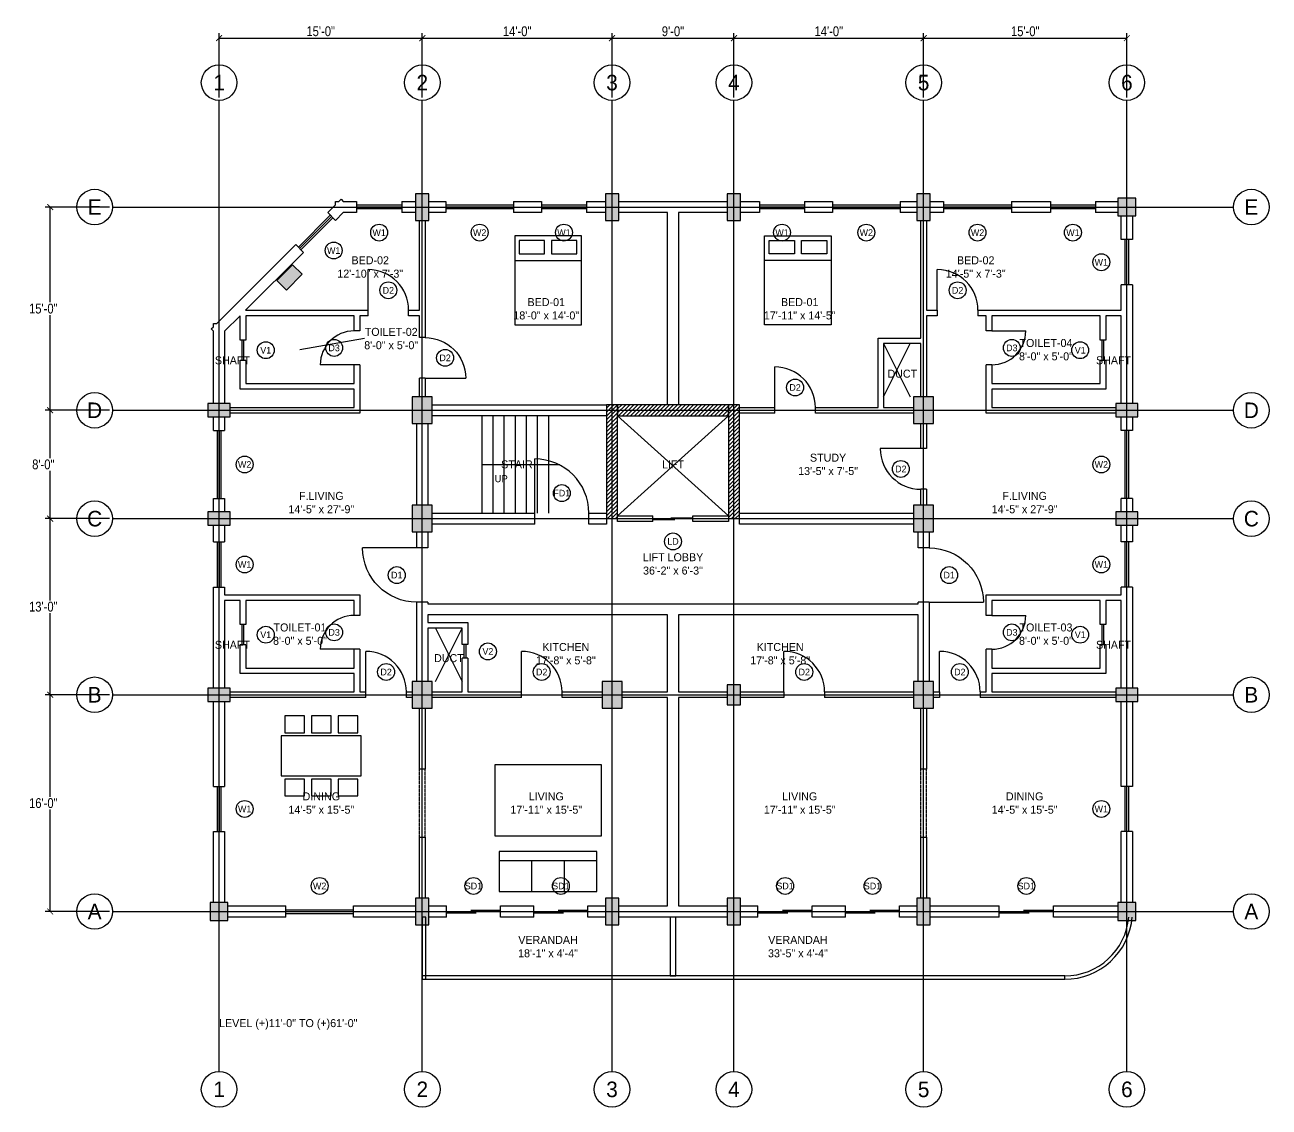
# Model space of a CAD drawing. Header units: millimetres. Extents: x -4369 to 320704, y -106852 to 19948.
# Drawn here: x 195631 to 223622, y -4400 to 19948 of the extents above; entities that cross this region are included whole.
import ezdxf
from ezdxf.enums import TextEntityAlignment as Align

# ---------------------------------------------------------------- set-up
doc = ezdxf.new("R2010")
doc.units = ezdxf.units.MM
doc.linetypes.add('CENTER', pattern=[5.08, 3.175, -0.635, 0.635, -0.635])
doc.linetypes.add('DASHED', pattern=[1.524, 1.27, -0.254])
for name, color, linetype in [('A-COLS', 1, 'Continuous'), ('A-COLS-HATCH', 1, 'Continuous'), ('A-DOOR', 3, 'Continuous'), ('A-FURN', 6, 'Continuous'), ('A-GLAZ', 4, 'Continuous'), ('A-GRID', 8, 'Continuous'), ('A-GRID-TEXT', 2, 'Continuous'), ('A-HIDDEN', 8, 'Continuous'), ('A-LEVEL', 2, 'Continuous'), ('A-LOW-WALL', 8, 'Continuous'), ('A-RCC', 9, 'Continuous'), ('A-RCC-HATCH', 9, 'Continuous'), ('A-ROOM-NAME', 2, 'Continuous'), ('A-STAIR', 5, 'Continuous'), ('A-TAG', 2, 'Continuous'), ('A-TEXT', 7, 'Continuous'), ('A-WALL', 7, 'Continuous'), ('DIMENSION', 3, 'Continuous'), ('DIMENTION', 3, 'Continuous'), ('WALL 10in', 7, 'Continuous'), ('wall-5', 7, 'Continuous')]:
    doc.layers.add(name, color=color, linetype=linetype)
doc.styles.add('OpenSansCondensed-Light', font='OpenSansCondensed-Light.ttf')
doc.dimstyles.new('EZDXF', dxfattribs={"dimtxt": 0.25, "dimasz": 0.175, "dimexe": 0.375, "dimexo": 0.125, "dimgap": 0.1, "dimtad": 1, "dimlfac": 100, "dimzin": 12, "dimdsep": 46, "dimtxsty": 'OpenSansCondensed-Light', "dimblk": 'ARCHTICK', "dimcen": 2.5, "dimazin": 3, "dimtfac": 0.5, "dimtmove": 2, "dimatfit": 3})

# ---------------------------------------------------------------- blocks, each defined once
blk = doc.blocks.new('_ARCHTICK')
at = {"color": 0, "linetype": 'BYBLOCK', "const_width": 0.15}
blk.add_lwpolyline([(-0.5, -0.5), (0.5, 0.5)], dxfattribs=at)
blk = doc.blocks.new('DR-400')
blk.add_line((0, 0), (0, 1219.2))
blk.add_arc((0, 0), 1219.2, 0, 90)
blk = doc.blocks.new('DR-300')
blk.add_line((0, 0), (0, 914.4))
blk.add_arc((0, 0), 914.4, 0, 90)
blk = doc.blocks.new('DR-206')
blk.add_line((0, 0), (0, 762))
blk.add_arc((0, 0), 762, 0, 90)
blk = doc.blocks.new('FURN-BED')
blk.add_line((-750, 450), (750, 450))
for points in [[(-750, -1000), (750, -1000), (750, 1000), (-750, 1000)], [(-650, 600), (-80, 600), (-80, 900), (-650, 900)], [(80, 600), (650, 600), (650, 900), (80, 900)]]:
    blk.add_lwpolyline(points, close=True)
blk = doc.blocks.new('FURN-SOFA')
for p, q in [((-367, -450), (-367, 250)), ((367, -450), (367, 250))]:
    blk.add_line(p, q)
for points in [[(-1100, -450), (1100, -450), (1100, 450), (-1100, 450)], [(-1100, 250), (1100, 250), (1100, 450), (-1100, 450)]]:
    blk.add_lwpolyline(points, close=True)
blk = doc.blocks.new('FURN-DINING')
for points in [[(-820, 520), (-380, 520), (-380, 900), (-820, 900)], [(-220, 520), (220, 520), (220, 900), (-220, 900)], [(380, 520), (820, 520), (820, 900), (380, 900)], [(-900, -450), (900, -450), (900, 450), (-900, 450)], [(-820, -900), (-380, -900), (-380, -520), (-820, -520)], [(-220, -900), (220, -900), (220, -520), (-220, -520)], [(380, -900), (820, -900), (820, -520), (380, -520)]]:
    blk.add_lwpolyline(points, close=True)

msp = doc.modelspace()

# ---------------------------------------------------------------- hatches: boundary and pattern name
at = {"layer": 'A-COLS-HATCH'}
h = msp.add_hatch(color=7, dxfattribs=at)
h.dxf.hatch_style = 1
h.paths.add_polyline_path([(204422, 15549.6), (204722, 15549.6), (204722, 16149.6), (204422, 16149.6)])
h = msp.add_hatch(color=7, dxfattribs=at)
h.dxf.hatch_style = 1
h.paths.add_polyline_path([(208689.2, 15549.6), (208989.2, 15549.6), (208989.2, 16149.6), (208689.2, 16149.6)])
h = msp.add_hatch(color=7, dxfattribs=at)
h.dxf.hatch_style = 1
h.paths.add_polyline_path([(211432.4, 15549.6), (211732.4, 15549.6), (211732.4, 16149.6), (211432.4, 16149.6)])
h = msp.add_hatch(color=7, dxfattribs=at)
h.dxf.hatch_style = 1
h.paths.add_polyline_path([(215699.6, 15549.6), (215999.6, 15549.6), (215999.6, 16149.6), (215699.6, 16149.6)])
h = msp.add_hatch(color=7, dxfattribs=at)
h.dxf.hatch_style = 1
h.paths.add_polyline_path([(220221.6, 15649.6), (220621.6, 15649.6), (220621.6, 16049.6), (220221.6, 16049.6)])
h = msp.add_hatch(color=7, dxfattribs=at)
h.dxf.hatch_style = 1
h.paths.add_polyline_path([(201513.021, 13983.025), (201866.575, 14336.579), (201654.443, 14548.711), (201300.889, 14195.157)])
h = msp.add_hatch(color=7, dxfattribs=at)
h.dxf.hatch_style = 1
h.paths.add_polyline_path([(204347, 10977.6), (204797, 10977.6), (204797, 11577.6), (204347, 11577.6)])
h = msp.add_hatch(color=7, dxfattribs=at)
h.dxf.hatch_style = 1
h.paths.add_polyline_path([(215624.6, 10977.6), (216074.6, 10977.6), (216074.6, 11577.6), (215624.6, 11577.6)])
h = msp.add_hatch(color=7, dxfattribs=at)
h.dxf.hatch_style = 1
h.paths.add_polyline_path([(199750, 11127.6), (200250, 11127.6), (200250, 11427.6), (199750, 11427.6)])
h = msp.add_hatch(color=7, dxfattribs=at)
h.dxf.hatch_style = 1
h.paths.add_polyline_path([(220171.6, 11127.6), (220671.6, 11127.6), (220671.6, 11427.6), (220171.6, 11427.6)])
h = msp.add_hatch(color=7, dxfattribs=at)
h.dxf.hatch_style = 1
h.paths.add_polyline_path([(199750, 8689.2), (200250, 8689.2), (200250, 8989.2), (199750, 8989.2)])
h = msp.add_hatch(color=7, dxfattribs=at)
h.dxf.hatch_style = 1
h.paths.add_polyline_path([(204347, 8539.2), (204797, 8539.2), (204797, 9139.2), (204347, 9139.2)])
h = msp.add_hatch(color=7, dxfattribs=at)
h.dxf.hatch_style = 1
h.paths.add_polyline_path([(215624.6, 8539.2), (216074.6, 8539.2), (216074.6, 9139.2), (215624.6, 9139.2)])
h = msp.add_hatch(color=7, dxfattribs=at)
h.dxf.hatch_style = 1
h.paths.add_polyline_path([(220171.6, 8689.2), (220671.6, 8689.2), (220671.6, 8989.2), (220171.6, 8989.2)])
h = msp.add_hatch(color=7, dxfattribs=at)
h.dxf.hatch_style = 1
h.paths.add_polyline_path([(204347, 4576.8), (204797, 4576.8), (204797, 5176.8), (204347, 5176.8)])
h = msp.add_hatch(color=7, dxfattribs=at)
h.dxf.hatch_style = 1
h.paths.add_polyline_path([(208614.2, 4576.8), (209064.2, 4576.8), (209064.2, 5176.8), (208614.2, 5176.8)])
h = msp.add_hatch(color=7, dxfattribs=at)
h.dxf.hatch_style = 1
h.paths.add_polyline_path([(211432.4, 4651.8), (211732.4, 4651.8), (211732.4, 5101.8), (211432.4, 5101.8)])
h = msp.add_hatch(color=7, dxfattribs=at)
h.dxf.hatch_style = 1
h.paths.add_polyline_path([(215624.6, 4576.8), (216074.6, 4576.8), (216074.6, 5176.8), (215624.6, 5176.8)])
h = msp.add_hatch(color=7, dxfattribs=at)
h.dxf.hatch_style = 1
h.paths.add_polyline_path([(199750, 4726.8), (200250, 4726.8), (200250, 5026.8), (199750, 5026.8)])
h = msp.add_hatch(color=7, dxfattribs=at)
h.dxf.hatch_style = 1
h.paths.add_polyline_path([(220171.6, 4726.8), (220671.6, 4726.8), (220671.6, 5026.8), (220171.6, 5026.8)])
h = msp.add_hatch(color=7, dxfattribs=at)
h.dxf.hatch_style = 1
h.paths.add_polyline_path([(204422, -300), (204722, -300), (204722, 300), (204422, 300)])
h = msp.add_hatch(color=7, dxfattribs=at)
h.dxf.hatch_style = 1
h.paths.add_polyline_path([(208689.2, -300), (208989.2, -300), (208989.2, 300), (208689.2, 300)])
h = msp.add_hatch(color=7, dxfattribs=at)
h.dxf.hatch_style = 1
h.paths.add_polyline_path([(211432.4, -300), (211732.4, -300), (211732.4, 300), (211432.4, 300)])
h = msp.add_hatch(color=7, dxfattribs=at)
h.dxf.hatch_style = 1
h.paths.add_polyline_path([(215699.6, -300), (215999.6, -300), (215999.6, 300), (215699.6, 300)])
h = msp.add_hatch(color=7, dxfattribs=at)
h.dxf.hatch_style = 1
h.paths.add_polyline_path([(199800, -200), (200200, -200), (200200, 200), (199800, 200)])
h = msp.add_hatch(color=7, dxfattribs=at)
h.dxf.hatch_style = 1
h.paths.add_polyline_path([(220221.6, -200), (220621.6, -200), (220621.6, 200), (220221.6, 200)])
at = {"layer": 'A-RCC-HATCH'}
h = msp.add_hatch(dxfattribs=at)
h.set_pattern_fill('ANSI31', scale=20)
h.paths.add_polyline_path([(208714.2, 8839.2), (208964.2, 8839.2), (208964.2, 11402.6), (208714.2, 11402.6)])
h = msp.add_hatch(dxfattribs=at)
h.set_pattern_fill('ANSI31', scale=20)
h.paths.add_polyline_path([(208964.2, 11152.6), (211457.4, 11152.6), (211457.4, 11402.6), (208964.2, 11402.6)])
h = msp.add_hatch(dxfattribs=at)
h.set_pattern_fill('ANSI31', scale=20)
h.paths.add_polyline_path([(211457.4, 8839.2), (211707.4, 8839.2), (211707.4, 11402.6), (211457.4, 11402.6)])

# ---------------------------------------------------------------- linework, layer by layer
at = {"layer": 'A-COLS'}
for points in [[(204422, 15549.6), (204722, 15549.6), (204722, 16149.6), (204422, 16149.6)], [(208689.2, 15549.6), (208989.2, 15549.6), (208989.2, 16149.6), (208689.2, 16149.6)], [(211432.4, 15549.6), (211732.4, 15549.6), (211732.4, 16149.6), (211432.4, 16149.6)], [(215699.6, 15549.6), (215999.6, 15549.6), (215999.6, 16149.6), (215699.6, 16149.6)], [(220221.6, 15649.6), (220621.6, 15649.6), (220621.6, 16049.6), (220221.6, 16049.6)], [(201513.021, 13983.025), (201866.575, 14336.579), (201654.443, 14548.711), (201300.889, 14195.157)], [(204347, 10977.6), (204797, 10977.6), (204797, 11577.6), (204347, 11577.6)], [(215624.6, 10977.6), (216074.6, 10977.6), (216074.6, 11577.6), (215624.6, 11577.6)], [(199750, 11127.6), (200250, 11127.6), (200250, 11427.6), (199750, 11427.6)], [(220171.6, 11127.6), (220671.6, 11127.6), (220671.6, 11427.6), (220171.6, 11427.6)], [(199750, 8689.2), (200250, 8689.2), (200250, 8989.2), (199750, 8989.2)], [(204347, 8539.2), (204797, 8539.2), (204797, 9139.2), (204347, 9139.2)], [(215624.6, 8539.2), (216074.6, 8539.2), (216074.6, 9139.2), (215624.6, 9139.2)], [(220171.6, 8689.2), (220671.6, 8689.2), (220671.6, 8989.2), (220171.6, 8989.2)], [(204347, 4576.8), (204797, 4576.8), (204797, 5176.8), (204347, 5176.8)], [(208614.2, 4576.8), (209064.2, 4576.8), (209064.2, 5176.8), (208614.2, 5176.8)], [(211432.4, 4651.8), (211732.4, 4651.8), (211732.4, 5101.8), (211432.4, 5101.8)], [(215624.6, 4576.8), (216074.6, 4576.8), (216074.6, 5176.8), (215624.6, 5176.8)], [(199750, 4726.8), (200250, 4726.8), (200250, 5026.8), (199750, 5026.8)], [(220171.6, 4726.8), (220671.6, 4726.8), (220671.6, 5026.8), (220171.6, 5026.8)], [(204422, -300), (204722, -300), (204722, 300), (204422, 300)], [(208689.2, -300), (208989.2, -300), (208989.2, 300), (208689.2, 300)], [(211432.4, -300), (211732.4, -300), (211732.4, 300), (211432.4, 300)], [(215699.6, -300), (215999.6, -300), (215999.6, 300), (215699.6, 300)], [(199800, -200), (200200, -200), (200200, 200), (199800, 200)], [(220221.6, -200), (220621.6, -200), (220621.6, 200), (220221.6, 200)]]:
    msp.add_lwpolyline(points, close=True, dxfattribs=at)
at = {"layer": 'A-DOOR'}
for p, q in [((203350, 13401.6), (203350, 13526.6)), ((204264.4, 13401.6), (204264.4, 13526.6)), ((216157.2, 13526.6), (216157.2, 13401.6)), ((217071.6, 13526.6), (217071.6, 13401.6)), ((203163, 13062), (203038, 13062)), ((204634.5, 12914.4), (204509.5, 12914.4)), ((217383.6, 13062), (217258.6, 13062)), ((203163, 12300), (203038, 12300)), ((217383.6, 12300), (217258.6, 12300)), ((204634.5, 12000), (204509.5, 12000)), ((212500, 11215.1), (212500, 11340.1)), ((213414.4, 11215.1), (213414.4, 11340.1)), ((215787.1, 10414.4), (214872.7, 10414.4)), ((215912.1, 10414.4), (215787.1, 10414.4)), ((215912.1, 9500), (215787.1, 9500)), ((207100, 8714.2), (207100, 8964.2)), ((208319.2, 8714.2), (208319.2, 8964.2)), ((209760.8, 8776.7), (209760.8, 8901.7)), ((209760.8, 8823.575), (210255.8, 8823.575)), ((210165.8, 8854.825), (210660.8, 8854.825)), ((210660.8, 8776.7), (210660.8, 8901.7)), ((204697, 8179.2), (204447, 8179.2)), ((215974.6, 8179.2), (215724.6, 8179.2)), ((204697, 6960), (204447, 6960)), ((215974.6, 6960), (215724.6, 6960)), ((203163, 6662), (203038, 6662)), ((217383.6, 6662), (217258.6, 6662)), ((203163, 5900), (203038, 5900)), ((217383.6, 5900), (217258.6, 5900)), ((203300, 4814.3), (203300, 4939.3)), ((204214.4, 4814.3), (204214.4, 4939.3)), ((206800, 4814.3), (206800, 4939.3)), ((207714.4, 4814.3), (207714.4, 4939.3)), ((212707.2, 4939.3), (212707.2, 4814.3)), ((213621.6, 4939.3), (213621.6, 4814.3)), ((216207.2, 4939.3), (216207.2, 4814.3)), ((217121.6, 4939.3), (217121.6, 4814.3)), ((205112.4, -125), (205112.4, 125)), ((205661.04, 31.25), (206331.6, 31.25)), ((206331.6, -125), (206331.6, 125)), ((207079.6, -125), (207079.6, 125)), ((207628.24, 31.25), (208298.8, 31.25)), ((208298.8, -125), (208298.8, 125)), ((212122.8, -125), (212122.8, 125)), ((212671.44, 31.25), (213342, 31.25)), ((213342, -125), (213342, 125)), ((214090, -125), (214090, 125)), ((214638.64, 31.25), (215309.2, 31.25)), ((215309.2, -125), (215309.2, 125)), ((217550, -125), (217550, 125)), ((218098.64, 31.25), (218769.2, 31.25)), ((218769.2, -125), (218769.2, 125)), ((205112.4, -31.25), (205782.96, -31.25)), ((207079.6, -31.25), (207750.16, -31.25)), ((212122.8, -31.25), (212793.36, -31.25)), ((214090, -31.25), (214760.56, -31.25)), ((217550, -31.25), (218220.56, -31.25))]:
    msp.add_line(p, q, dxfattribs=at)
msp.add_arc((215787.1, 10414.4), 914.4, 180, 270, dxfattribs=at)
at = {"layer": 'A-FURN'}
msp.add_lwpolyline([(206200, 1700), (208600, 1700), (208600, 3300), (206200, 3300)], close=True, dxfattribs=at)
at = {"layer": 'A-GLAZ'}
for p, q in [((203092, 15974.6), (203092, 15724.6)), ((204108, 15974.6), (204108, 15724.6)), ((205100, 15974.6), (205100, 15724.6)), ((206624, 15974.6), (206624, 15724.6)), ((207250, 15974.6), (207250, 15724.6)), ((208266, 15974.6), (208266, 15724.6)), ((212155.6, 15974.6), (212155.6, 15724.6)), ((213171.6, 15974.6), (213171.6, 15724.6)), ((213797.6, 15974.6), (213797.6, 15724.6)), ((215321.6, 15974.6), (215321.6, 15724.6)), ((216300, 15974.6), (216300, 15724.6)), ((217824, 15974.6), (217824, 15724.6)), ((218700, 15974.6), (218700, 15724.6)), ((219716, 15974.6), (219716, 15724.6)), ((202442.68, 15725.856), (202619.456, 15549.08)), ((204108, 15891.267), (203092, 15891.267)), ((204108, 15849.6), (203092, 15849.6)), ((204108, 15807.933), (203092, 15807.933)), ((206624, 15891.267), (205100, 15891.267)), ((206624, 15849.6), (205100, 15849.6)), ((206624, 15807.933), (205100, 15807.933)), ((208266, 15891.267), (207250, 15891.267)), ((208266, 15849.6), (207250, 15849.6)), ((208266, 15807.933), (207250, 15807.933)), ((213171.6, 15891.267), (212155.6, 15891.267)), ((213171.6, 15849.6), (212155.6, 15849.6)), ((213171.6, 15807.933), (212155.6, 15807.933)), ((215321.6, 15891.267), (213797.6, 15891.267)), ((215321.6, 15849.6), (213797.6, 15849.6)), ((215321.6, 15807.933), (213797.6, 15807.933)), ((217824, 15891.267), (216300, 15891.267)), ((217824, 15849.6), (216300, 15849.6)), ((217824, 15807.933), (216300, 15807.933)), ((219716, 15891.267), (218700, 15891.267)), ((219716, 15849.6), (218700, 15849.6)), ((219716, 15807.933), (218700, 15807.933)), ((202501.605, 15666.931), (201783.185, 14948.51)), ((202531.068, 15637.468), (201812.647, 14919.047)), ((202560.531, 15608.005), (201842.11, 14889.585)), ((220546.6, 15116), (220296.6, 15116)), ((220379.933, 14100), (220379.933, 15116)), ((220421.6, 14100), (220421.6, 15116)), ((220463.267, 14100), (220463.267, 15116)), ((201724.259, 15007.436), (201901.036, 14830.659)), ((220546.6, 14100), (220296.6, 14100)), ((200600, 12857.2), (200475, 12857.2)), ((200516.667, 12400), (200516.667, 12857.2)), ((200558.333, 12400), (200558.333, 12857.2)), ((219946.6, 12857.2), (219821.6, 12857.2)), ((219863.267, 12400), (219863.267, 12857.2)), ((219904.933, 12400), (219904.933, 12857.2)), ((200600, 12400), (200475, 12400)), ((219946.6, 12400), (219821.6, 12400)), ((199875, 10820), (200125, 10820)), ((199958.333, 10820), (199958.333, 9296)), ((200000, 10820), (200000, 9296)), ((200041.667, 10820), (200041.667, 9296)), ((220546.6, 10820), (220296.6, 10820)), ((220379.933, 9296), (220379.933, 10820)), ((220421.6, 9296), (220421.6, 10820)), ((220463.267, 9296), (220463.267, 10820)), ((199875, 9296), (200125, 9296)), ((220546.6, 9296), (220296.6, 9296)), ((199875, 8316), (200125, 8316)), ((199958.333, 8316), (199958.333, 7300)), ((200000, 8316), (200000, 7300)), ((200041.667, 8316), (200041.667, 7300)), ((220546.6, 8316), (220296.6, 8316)), ((220379.933, 7300), (220379.933, 8316)), ((220421.6, 7300), (220421.6, 8316)), ((220463.267, 7300), (220463.267, 8316)), ((199875, 7300), (200125, 7300)), ((220546.6, 7300), (220296.6, 7300)), ((200600, 6457.2), (200475, 6457.2)), ((200516.667, 6000), (200516.667, 6457.2)), ((200558.333, 6000), (200558.333, 6457.2)), ((219946.6, 6457.2), (219821.6, 6457.2)), ((219863.267, 6000), (219863.267, 6457.2)), ((219904.933, 6000), (219904.933, 6457.2)), ((200600, 6000), (200475, 6000)), ((205597, 6004.8), (205472, 6004.8)), ((205513.667, 5700), (205513.667, 6004.8)), ((205555.333, 5700), (205555.333, 6004.8)), ((219946.6, 6000), (219821.6, 6000)), ((205597, 5700), (205472, 5700)), ((199875, 2816), (200125, 2816)), ((199958.333, 2816), (199958.333, 1800)), ((200000, 2816), (200000, 1800)), ((200041.667, 2816), (200041.667, 1800)), ((220546.6, 2816), (220296.6, 2816)), ((220379.933, 1800), (220379.933, 2816)), ((220421.6, 1800), (220421.6, 2816)), ((220463.267, 1800), (220463.267, 2816)), ((199875, 1800), (200125, 1800)), ((220546.6, 1800), (220296.6, 1800)), ((201500, -125), (201500, 125)), ((201500, 41.667), (203024, 41.667)), ((201500, 0), (203024, 0)), ((203024, -125), (203024, 125)), ((201500, -41.667), (203024, -41.667))]:
    msp.add_line(p, q, dxfattribs=at)
at = {"layer": 'A-GRID', "linetype": 'CENTER'}
for p, q in [((200000, -3600), (200000, 18249.6)), ((204572, -3600), (204572, 18249.6)), ((208839.2, -3600), (208839.2, 18249.6)), ((211582.4, -3600), (211582.4, 18249.6)), ((215849.6, -3600), (215849.6, 18249.6)), ((220421.6, -3600), (220421.6, 18249.6)), ((197600, 15849.6), (222821.6, 15849.6)), ((197600, 11277.6), (222821.6, 11277.6)), ((197600, 8839.2), (222821.6, 8839.2)), ((197600, 4876.8), (222821.6, 4876.8)), ((197600, 0), (222821.6, 0))]:
    msp.add_line(p, q, dxfattribs=at)
at = {"layer": 'A-GRID'}
for centre in [(200000, 18649.6), (204572, 18649.6), (208839.2, 18649.6), (211582.4, 18649.6), (215849.6, 18649.6), (220421.6, 18649.6), (197200, 15849.6), (223221.6, 15849.6), (197200, 11277.6), (223221.6, 11277.6), (197200, 8839.2), (223221.6, 8839.2), (197200, 4876.8), (223221.6, 4876.8), (197200, 0), (223221.6, 0), (200000, -4000), (204572, -4000), (208839.2, -4000), (211582.4, -4000), (215849.6, -4000), (220421.6, -4000)]:
    msp.add_circle(centre, 400, dxfattribs=at)
at = {"layer": 'A-HIDDEN', "linetype": 'DASHED'}
for p, q in [((204509.5, 1676.4), (204509.5, 3200.4)), ((204634.5, 1676.4), (204634.5, 3200.4)), ((215787.1, 1676.4), (215787.1, 3200.4)), ((215912.1, 1676.4), (215912.1, 3200.4))]:
    msp.add_line(p, q, dxfattribs=at)
at = {"layer": 'A-LOW-WALL'}
for points in [[(204572, -1524), (204648.2, -1524), (204648.2, -125), (204572, -125)], [(210148.3, -1447.8), (210273.3, -1447.8), (210273.3, -125), (210148.3, -125)], [(204572, -1524), (219022.6, -1524), (219022.6, -1447.8), (204572, -1447.8)]]:
    msp.add_lwpolyline(points, close=True, dxfattribs=at)
for radius, end in [(1447.8, 355.0470367), (1524, 355.2952578)]:
    msp.add_arc((219022.6, 0), radius, 270, end, dxfattribs=at)
at = {"layer": 'A-RCC'}
for points in [[(208714.2, 8839.2), (208964.2, 8839.2), (208964.2, 11402.6), (208714.2, 11402.6)], [(208964.2, 11152.6), (211457.4, 11152.6), (211457.4, 11402.6), (208964.2, 11402.6)], [(211457.4, 8839.2), (211707.4, 8839.2), (211707.4, 11402.6), (211457.4, 11402.6)]]:
    msp.add_lwpolyline(points, close=True, dxfattribs=at)
at = {"layer": 'A-STAIR'}
for p, q in [((205916.2, 8964.2), (205916.2, 11152.6)), ((206166.2, 8964.2), (206166.2, 11152.6)), ((206416.2, 8964.2), (206416.2, 11152.6)), ((206666.2, 8964.2), (206666.2, 11152.6)), ((206916.2, 8964.2), (206916.2, 11152.6)), ((207166.2, 8964.2), (207166.2, 11152.6)), ((207416.2, 8964.2), (207416.2, 11152.6)), ((205916.2, 10058.4), (207666.2, 10058.4))]:
    msp.add_line(p, q, dxfattribs=at)
at = {"layer": 'A-TAG'}
for centre in [(203600, 15274.6), (205862, 15274.6), (207758, 15274.6), (212663.6, 15274.6), (214559.6, 15274.6), (217062, 15274.6), (219208, 15274.6), (202578.444, 14871.671), (219846.6, 14608), (203807.2, 13976.6), (216614.4, 13976.6), (201050, 12628.6), (202588, 12681), (205084.5, 12457.2), (217833.6, 12681), (219371.6, 12628.6), (212957.2, 11790.1), (200575, 10058), (215337.1, 9957.2), (219846.6, 10058), (207709.6, 9414.2), (210210.8, 8326.7), (200575, 7808), (219846.6, 7808), (203997, 7569.6), (216424.6, 7569.6), (202588, 6281), (217833.6, 6281), (201050, 6228.6), (219371.6, 6228.6), (206047, 5852.4), (203757.2, 5389.3), (207257.2, 5389.3), (213164.4, 5389.3), (216664.4, 5389.3), (200575, 2308), (219846.6, 2308), (202262, 575), (205722, 575), (207689.2, 575), (212732.4, 575), (214699.6, 575), (218159.6, 575)]:
    msp.add_circle(centre, 190, dxfattribs=at)
at = {"layer": 'A-TEXT'}
for p, q in [((214949.6, 11577.6), (215549.6, 12777.6)), ((214949.6, 12777.6), (215549.6, 11577.6)), ((208964.2, 8901.7), (211457.4, 11152.6)), ((208964.2, 11152.6), (211457.4, 8901.7)), ((204872, 5176.8), (205472, 6376.8)), ((204872, 6376.8), (205472, 5176.8))]:
    msp.add_line(p, q, dxfattribs=at)
at = {"layer": 'A-WALL'}
for p, q in [((202618.2, 15901.377), (202618.2, 15974.6)), ((202618.2, 15974.6), (202691.423, 15974.6)), ((202691.423, 15974.6), (202743.2, 16026.377)), ((202743.2, 16026.377), (202794.977, 15974.6)), ((202794.977, 15974.6), (203092, 15974.6)), ((204108, 15974.6), (204422, 15974.6)), ((204722, 15974.6), (205100, 15974.6)), ((206624, 15974.6), (207250, 15974.6)), ((208266, 15974.6), (208689.2, 15974.6)), ((208989.2, 15974.6), (210085.8, 15974.6)), ((210335.8, 15974.6), (211432.4, 15974.6)), ((211732.4, 15974.6), (212155.6, 15974.6)), ((213171.6, 15974.6), (213797.6, 15974.6)), ((215321.6, 15974.6), (215699.6, 15974.6)), ((215999.6, 15974.6), (216300, 15974.6)), ((217824, 15974.6), (218700, 15974.6)), ((219716, 15974.6), (220221.6, 15974.6)), ((202442.68, 15725.856), (202618.2, 15901.377)), ((202794.977, 15724.6), (202619.456, 15549.08)), ((203092, 15724.6), (202794.977, 15724.6)), ((204422, 15724.6), (204108, 15724.6)), ((205100, 15724.6), (204722, 15724.6)), ((207250, 15724.6), (206624, 15724.6)), ((208689.2, 15724.6), (208266, 15724.6)), ((210085.8, 15724.6), (208989.2, 15724.6)), ((211432.4, 15724.6), (210335.8, 15724.6)), ((212155.6, 15724.6), (211732.4, 15724.6)), ((213797.6, 15724.6), (213171.6, 15724.6)), ((215699.6, 15724.6), (215321.6, 15724.6)), ((216300, 15724.6), (215999.6, 15724.6)), ((218700, 15724.6), (217824, 15724.6)), ((220221.6, 15724.6), (219716, 15724.6)), ((220296.6, 15116), (220296.6, 15649.6)), ((220546.6, 15649.6), (220546.6, 15116)), ((199948.223, 13231.4), (201724.259, 15007.436)), ((201901.036, 14830.659), (200596.977, 13526.6)), ((220296.6, 13526.6), (220296.6, 14100)), ((220546.6, 14100), (220546.6, 13526.6)), ((220546.6, 13526.6), (220546.6, 13401.6)), ((199823.223, 13106.4), (199875, 13158.177)), ((199875, 13158.177), (199875, 13231.4)), ((199875, 13231.4), (199948.223, 13231.4)), ((200475, 13404.623), (200125, 13054.623)), ((220296.6, 11427.6), (220296.6, 13401.6)), ((220546.6, 13401.6), (220546.6, 11427.6)), ((199875, 13054.623), (199823.223, 13106.4)), ((199875, 11427.6), (199875, 13054.623)), ((200125, 13054.623), (200125, 11427.6)), ((199875, 10820), (199875, 11127.6)), ((200125, 11127.6), (200125, 10820)), ((220296.6, 10820), (220296.6, 11127.6)), ((220546.6, 11127.6), (220546.6, 10820)), ((199875, 8989.2), (199875, 9296)), ((200125, 9296), (200125, 8989.2)), ((220296.6, 8989.2), (220296.6, 9296)), ((220546.6, 9296), (220546.6, 8989.2)), ((199875, 8316), (199875, 8689.2)), ((200125, 8689.2), (200125, 8316)), ((220296.6, 8316), (220296.6, 8689.2)), ((220546.6, 8689.2), (220546.6, 8316)), ((199875, 7125.8), (199875, 7300)), ((200125, 7300), (200125, 7125.8)), ((220296.6, 7125.8), (220296.6, 7300)), ((220546.6, 7300), (220546.6, 7125.8)), ((199875, 7000.8), (199875, 7125.8)), ((199875, 5026.8), (199875, 7000.8)), ((200125, 7000.8), (200125, 5026.8)), ((220296.6, 5026.8), (220296.6, 7000.8)), ((220546.6, 7125.8), (220546.6, 7000.8)), ((220546.6, 7000.8), (220546.6, 5026.8)), ((199875, 2816), (199875, 4726.8)), ((200125, 4726.8), (200125, 2816)), ((200125, 4726.8), (200125, 2816)), ((220296.6, 2816), (220296.6, 4726.8)), ((220546.6, 4726.8), (220546.6, 2816)), ((199875, 200), (199875, 1800)), ((200125, 1800), (200125, 200)), ((220296.6, 200), (220296.6, 1800)), ((220546.6, 1800), (220546.6, 200)), ((200200, 125), (201500, 125)), ((203024, 125), (204422, 125)), ((204722, 125), (205112.4, 125)), ((206331.6, 125), (207079.6, 125)), ((208298.8, 125), (208689.2, 125)), ((208989.2, 125), (210085.8, 125)), ((210335.8, 125), (211432.4, 125)), ((211732.4, 125), (212122.8, 125)), ((213342, 125), (214090, 125)), ((215309.2, 125), (215699.6, 125)), ((215999.6, 125), (217550, 125)), ((218769.2, 125), (220221.6, 125)), ((201500, -125), (200200, -125)), ((204422, -125), (203024, -125)), ((205112.4, -125), (204722, -125)), ((207079.6, -125), (206331.6, -125)), ((208689.2, -125), (208298.8, -125)), ((210085.8, -125), (208989.2, -125)), ((210148.3, -125), (210085.8, -125)), ((210335.8, -125), (210273.3, -125)), ((211432.4, -125), (210335.8, -125)), ((212122.8, -125), (211732.4, -125)), ((214090, -125), (213342, -125)), ((215699.6, -125), (215309.2, -125)), ((217550, -125), (215999.6, -125)), ((220221.6, -125), (218769.2, -125))]:
    msp.add_line(p, q, dxfattribs=at)
at = {"layer": 'WALL 10in'}
for p, q in [((210085.8, 15974.6), (210335.8, 15974.6)), ((210085.8, 11402.6), (210085.8, 15724.6)), ((210335.8, 15724.6), (210335.8, 11402.6)), ((204797, 11402.6), (208714.2, 11402.6)), ((204447, 9139.2), (204447, 10977.6)), ((204697, 10977.6), (204697, 9139.2)), ((208714.2, 11152.6), (204797, 11152.6)), ((204797, 8964.2), (207100, 8964.2)), ((208319.2, 8964.2), (208714.2, 8964.2)), ((211707.4, 8964.2), (215624.6, 8964.2)), ((207100, 8714.2), (204797, 8714.2)), ((208714.2, 8714.2), (208319.2, 8714.2)), ((208714.2, 8839.2), (208714.2, 8714.2)), ((211707.4, 8714.2), (211707.4, 8839.2)), ((215624.6, 8714.2), (211707.4, 8714.2)), ((204447, 8179.2), (204447, 8539.2)), ((204697, 8539.2), (204697, 8179.2)), ((215724.6, 8179.2), (215724.6, 8539.2)), ((215974.6, 8539.2), (215974.6, 8179.2)), ((204447, 6925), (204447, 6960)), ((204447, 6675), (204447, 6925)), ((204697, 6960), (204697, 6925)), ((204697, 6925), (210085.8, 6925)), ((210085.8, 6925), (210335.8, 6925)), ((210335.8, 6925), (215724.6, 6925)), ((215724.6, 6925), (215724.6, 6960)), ((215974.6, 6960), (215974.6, 6925)), ((215974.6, 6925), (215974.6, 6675)), ((204447, 6501.8), (204447, 6675)), ((204697, 6675), (204697, 6501.8)), ((210085.8, 6675), (204697, 6675)), ((210085.8, 5001.8), (210085.8, 6675)), ((215724.6, 6675), (210335.8, 6675)), ((210335.8, 6675), (210335.8, 5001.8)), ((215724.6, 5176.8), (215724.6, 6675)), ((215974.6, 6675), (215974.6, 5176.8)), ((204447, 5176.8), (204447, 6376.8)), ((204697, 6376.8), (204697, 5176.8)), ((210085.8, 4939.3), (210085.8, 5001.8)), ((210085.8, 4751.8), (210085.8, 4814.3)), ((210335.8, 5001.8), (210335.8, 4939.3)), ((210335.8, 4814.3), (210335.8, 4751.8)), ((210085.8, 125), (210085.8, 4751.8)), ((210335.8, 4751.8), (210335.8, 125))]:
    msp.add_line(p, q, dxfattribs=at)
at = {"layer": 'wall-5'}
for p, q in [((204509.5, 13526.6), (204509.5, 15549.6)), ((204634.5, 15549.6), (204634.5, 13526.6)), ((215787.1, 13526.6), (215787.1, 15549.6)), ((215912.1, 15549.6), (215912.1, 13526.6)), ((200596.977, 13526.6), (200600, 13526.6)), ((200600, 13526.6), (203038, 13526.6)), ((203038, 13526.6), (203163, 13526.6)), ((203163, 13526.6), (203350, 13526.6)), ((204264.4, 13526.6), (204509.5, 13526.6)), ((204634.5, 13526.6), (204634.5, 13401.6)), ((215787.1, 13401.6), (215787.1, 13526.6)), ((215912.1, 13526.6), (216157.2, 13526.6)), ((217071.6, 13526.6), (217258.6, 13526.6)), ((217258.6, 13526.6), (217383.6, 13526.6)), ((217383.6, 13526.6), (219821.6, 13526.6)), ((219821.6, 13526.6), (219946.6, 13526.6)), ((219946.6, 13526.6), (220296.6, 13526.6)), ((200475, 13401.6), (200475, 13404.623)), ((200475, 12857.2), (200475, 13401.6)), ((200600, 13401.6), (200600, 12857.2)), ((203038, 13401.6), (200600, 13401.6)), ((203038, 13062), (203038, 13401.6)), ((203350, 13401.6), (203163, 13401.6)), ((203163, 13401.6), (203163, 13062)), ((204509.5, 13401.6), (204264.4, 13401.6)), ((204509.5, 12914.4), (204509.5, 13401.6)), ((204634.5, 13401.6), (204634.5, 12914.4)), ((215787.1, 12902.6), (215787.1, 13401.6)), ((216157.2, 13401.6), (215912.1, 13401.6)), ((215912.1, 13401.6), (215912.1, 12902.6)), ((217258.6, 13401.6), (217071.6, 13401.6)), ((217258.6, 13062), (217258.6, 13401.6)), ((217383.6, 13401.6), (217383.6, 13062)), ((219821.6, 13401.6), (217383.6, 13401.6)), ((219821.6, 12857.2), (219821.6, 13401.6)), ((220296.6, 13401.6), (219946.6, 13401.6)), ((219946.6, 13401.6), (219946.6, 12857.2)), ((214824.6, 12777.6), (214824.6, 12902.6)), ((214824.6, 12902.6), (214949.6, 12902.6)), ((214949.6, 12902.6), (215787.1, 12902.6)), ((215912.1, 12902.6), (215912.1, 12777.6)), ((214824.6, 11340.1), (214824.6, 12777.6)), ((214949.6, 12777.6), (214949.6, 11340.1)), ((215787.1, 12777.6), (214949.6, 12777.6)), ((215787.1, 11577.6), (215787.1, 12777.6)), ((215912.1, 12777.6), (215912.1, 11577.6)), ((200475, 11877.6), (200475, 12400)), ((200600, 12400), (200600, 11877.6)), ((219821.6, 11877.6), (219821.6, 12400)), ((219946.6, 12400), (219946.6, 11877.6)), ((203038, 11877.6), (203038, 12300)), ((203163, 12300), (203163, 11877.6)), ((217258.6, 11877.6), (217258.6, 12300)), ((217383.6, 12300), (217383.6, 11877.6)), ((200475, 11752.6), (200475, 11877.6)), ((200600, 11877.6), (203038, 11877.6)), ((203163, 11877.6), (203163, 11752.6)), ((204509.5, 11577.6), (204509.5, 12000)), ((204634.5, 12000), (204634.5, 11577.6)), ((217258.6, 11752.6), (217258.6, 11877.6)), ((217383.6, 11877.6), (219821.6, 11877.6)), ((219946.6, 11877.6), (219946.6, 11752.6)), ((200600, 11752.6), (200475, 11752.6)), ((203038, 11752.6), (200600, 11752.6)), ((203038, 11340.1), (203038, 11752.6)), ((203163, 11752.6), (203163, 11340.1)), ((217258.6, 11340.1), (217258.6, 11752.6)), ((217383.6, 11752.6), (217383.6, 11340.1)), ((219821.6, 11752.6), (217383.6, 11752.6)), ((219946.6, 11752.6), (219821.6, 11752.6)), ((200250, 11340.1), (203038, 11340.1)), ((203038, 11215.1), (200250, 11215.1)), ((203163, 11215.1), (203038, 11215.1)), ((203163, 11340.1), (203163, 11215.1)), ((211707.4, 11340.1), (212500, 11340.1)), ((212500, 11215.1), (211707.4, 11215.1)), ((213414.4, 11340.1), (214824.6, 11340.1)), ((214824.6, 11215.1), (213414.4, 11215.1)), ((214949.6, 11215.1), (214824.6, 11215.1)), ((214949.6, 11340.1), (215624.6, 11340.1)), ((215624.6, 11215.1), (214949.6, 11215.1)), ((217258.6, 11215.1), (217258.6, 11340.1)), ((217383.6, 11215.1), (217258.6, 11215.1)), ((217383.6, 11340.1), (220171.6, 11340.1)), ((220171.6, 11215.1), (217383.6, 11215.1)), ((215787.1, 10414.4), (215787.1, 10977.6)), ((215912.1, 10977.6), (215912.1, 10414.4)), ((215787.1, 9139.2), (215787.1, 9500)), ((215912.1, 9500), (215912.1, 9139.2)), ((208964.2, 8901.7), (209760.8, 8901.7)), ((208964.2, 8776.7), (208964.2, 8839.2)), ((209760.8, 8776.7), (208964.2, 8776.7)), ((210660.8, 8901.7), (211457.4, 8901.7)), ((211457.4, 8776.7), (210660.8, 8776.7)), ((211457.4, 8839.2), (211457.4, 8776.7)), ((200125, 7125.8), (200475, 7125.8)), ((200475, 7000.8), (200125, 7000.8)), ((200475, 7125.8), (200600, 7125.8)), ((200475, 6457.2), (200475, 7000.8)), ((200600, 7125.8), (203038, 7125.8)), ((200600, 7000.8), (200600, 6457.2)), ((203038, 7000.8), (200600, 7000.8)), ((203038, 7125.8), (203163, 7125.8)), ((203038, 6662), (203038, 7000.8)), ((203163, 7125.8), (203163, 7000.8)), ((203163, 7000.8), (203163, 6662)), ((217258.6, 7000.8), (217258.6, 7125.8)), ((217258.6, 7125.8), (217383.6, 7125.8)), ((217258.6, 6662), (217258.6, 7000.8)), ((217383.6, 7125.8), (219821.6, 7125.8)), ((217383.6, 7000.8), (217383.6, 6662)), ((219821.6, 7000.8), (217383.6, 7000.8)), ((219821.6, 7125.8), (219946.6, 7125.8)), ((219821.6, 6457.2), (219821.6, 7000.8)), ((219946.6, 7125.8), (220296.6, 7125.8)), ((220296.6, 7000.8), (219946.6, 7000.8)), ((219946.6, 7000.8), (219946.6, 6457.2)), ((204447, 6376.8), (204447, 6501.8)), ((204697, 6501.8), (205472, 6501.8)), ((205472, 6501.8), (205597, 6501.8)), ((205597, 6501.8), (205597, 6376.8)), ((205472, 6376.8), (204697, 6376.8)), ((205472, 6004.8), (205472, 6376.8)), ((205597, 6376.8), (205597, 6004.8)), ((200475, 5476.8), (200475, 6000)), ((200600, 6000), (200600, 5476.8)), ((203038, 5476.8), (203038, 5900)), ((203163, 5900), (203163, 5476.8)), ((217258.6, 5476.8), (217258.6, 5900)), ((217383.6, 5900), (217383.6, 5476.8)), ((219821.6, 5476.8), (219821.6, 6000)), ((219946.6, 6000), (219946.6, 5476.8)), ((205472, 4939.3), (205472, 5700)), ((205597, 5700), (205597, 4939.3)), ((200475, 5351.8), (200475, 5476.8)), ((200600, 5351.8), (200475, 5351.8)), ((200600, 5476.8), (203038, 5476.8)), ((203038, 5351.8), (200600, 5351.8)), ((203038, 4939.3), (203038, 5351.8)), ((203163, 5476.8), (203163, 5351.8)), ((203163, 5351.8), (203163, 4939.3)), ((217258.6, 5351.8), (217258.6, 5476.8)), ((217258.6, 4939.3), (217258.6, 5351.8)), ((217383.6, 5476.8), (219821.6, 5476.8)), ((217383.6, 5351.8), (217383.6, 4939.3)), ((219821.6, 5351.8), (217383.6, 5351.8)), ((219946.6, 5351.8), (219821.6, 5351.8)), ((219946.6, 5476.8), (219946.6, 5351.8)), ((200250, 4939.3), (203038, 4939.3)), ((203038, 4814.3), (200250, 4814.3)), ((203163, 4814.3), (203038, 4814.3)), ((203163, 4939.3), (203300, 4939.3)), ((203300, 4814.3), (203163, 4814.3)), ((204214.4, 4939.3), (204347, 4939.3)), ((204347, 4814.3), (204214.4, 4814.3)), ((204797, 4939.3), (205472, 4939.3)), ((205472, 4814.3), (204797, 4814.3)), ((205597, 4814.3), (205472, 4814.3)), ((205597, 4939.3), (206800, 4939.3)), ((206800, 4814.3), (205597, 4814.3)), ((207714.4, 4939.3), (208614.2, 4939.3)), ((208614.2, 4814.3), (207714.4, 4814.3)), ((209064.2, 4939.3), (210085.8, 4939.3)), ((210085.8, 4814.3), (209064.2, 4814.3)), ((210335.8, 4939.3), (211432.4, 4939.3)), ((211432.4, 4814.3), (210335.8, 4814.3)), ((211732.4, 4939.3), (212707.2, 4939.3)), ((212707.2, 4814.3), (211732.4, 4814.3)), ((213621.6, 4939.3), (215624.6, 4939.3)), ((215624.6, 4814.3), (213621.6, 4814.3)), ((216074.6, 4939.3), (216207.2, 4939.3)), ((216207.2, 4814.3), (216074.6, 4814.3)), ((217121.6, 4939.3), (217258.6, 4939.3)), ((217258.6, 4814.3), (217121.6, 4814.3)), ((217383.6, 4814.3), (217258.6, 4814.3)), ((217383.6, 4939.3), (220171.6, 4939.3)), ((220171.6, 4814.3), (217383.6, 4814.3)), ((204509.5, 3200.4), (204509.5, 4576.8)), ((204634.5, 4576.8), (204634.5, 3200.4)), ((215787.1, 3200.4), (215787.1, 4576.8)), ((215912.1, 4576.8), (215912.1, 3200.4)), ((204634.5, 3200.4), (204509.5, 3200.4)), ((215912.1, 3200.4), (215787.1, 3200.4)), ((204509.5, 300), (204509.5, 1676.4)), ((204509.5, 1676.4), (204634.5, 1676.4)), ((204634.5, 1676.4), (204634.5, 300)), ((215787.1, 300), (215787.1, 1676.4)), ((215787.1, 1676.4), (215912.1, 1676.4)), ((215912.1, 1676.4), (215912.1, 300))]:
    msp.add_line(p, q, dxfattribs=at)

# ---------------------------------------------------------------- block references
at = {"layer": 'A-DOOR'}
for name, p in [('DR-300', (203350, 13526.6)), ('DR-300', (212500, 11340.1)), ('DR-400', (207100, 8964.2)), ('DR-300', (203300, 4939.3)), ('DR-300', (206800, 4939.3))]:
    msp.add_blockref(name, p, dxfattribs=at)
at = {"layer": 'A-DOOR', "xscale": -1, "yscale": -1}
for name, p, rotation in [('DR-300', (216157.2, 13526.6), 180), ('DR-206', (217383.6, 13062), 90), ('DR-206', (217383.6, 6662), 90), ('DR-300', (212707.2, 4939.3), 180), ('DR-300', (216207.2, 4939.3), 180)]:
    msp.add_blockref(name, p, dxfattribs=dict(at, rotation=rotation))
at = {"layer": 'A-DOOR', "rotation": 90}
for p in [(203038, 12300), (203038, 5900)]:
    msp.add_blockref('DR-206', p, dxfattribs=at)
at = {"layer": 'A-DOOR', "yscale": -1, "rotation": 90}
for name, p in [('DR-300', (204634.5, 12000)), ('DR-400', (215974.6, 6960))]:
    msp.add_blockref(name, p, dxfattribs=at)
at = {"layer": 'A-DOOR', "xscale": -1, "rotation": 90}
msp.add_blockref('DR-400', (204447, 8179.2), dxfattribs=at)
at = {"layer": 'A-FURN'}
for name, p in [('FURN-BED', (207400, 14200)), ('FURN-DINING', (202300, 3500)), ('FURN-SOFA', (207400, 900))]:
    msp.add_blockref(name, p, dxfattribs=at)
at = {"layer": 'A-FURN', "xscale": -1}
msp.add_blockref('FURN-BED', (213021.6, 14200), dxfattribs=at)

# ---------------------------------------------------------------- texts
at = {"layer": 'A-GRID-TEXT'}
for s, p in [('1', (200000, 18649.6)), ('2', (204572, 18649.6)), ('3', (208839.2, 18649.6)), ('4', (211582.4, 18649.6)), ('5', (215849.6, 18649.6)), ('6', (220421.6, 18649.6)), ('E', (197200, 15849.6)), ('E', (223221.6, 15849.6)), ('D', (197200, 11277.6)), ('D', (223221.6, 11277.6)), ('C', (197200, 8839.2)), ('C', (223221.6, 8839.2)), ('B', (197200, 4876.8)), ('B', (223221.6, 4876.8)), ('A', (197200, 0)), ('A', (223221.6, 0)), ('1', (200000, -4000)), ('2', (204572, -4000)), ('3', (208839.2, -4000)), ('4', (211582.4, -4000)), ('5', (215849.6, -4000)), ('6', (220421.6, -4000))]:
    msp.add_text(s, height=350, dxfattribs=at).set_placement(p, align=Align.MIDDLE_CENTER)
at = {"layer": 'A-LEVEL'}
msp.add_text('LEVEL (+)11\'-0" TO (+)61\'-0"', height=180, dxfattribs=at).set_placement((200000, -2600))
at = {"layer": 'A-ROOM-NAME', "char_height": 180, "attachment_point": 5}
for s, insert in [('BED-02\\P12\'-10" x 7\'-3"', (203400, 14500)), ('BED-02\\P14\'-5" x 7\'-3"', (217021.6, 14500)), ('BED-01\\P18\'-0" x 14\'-0"', (207360, 13560)), ('BED-01\\P17\'-11" x 14\'-5"', (213061.6, 13560)), ('TOILET-02\\P8\'-0" x 5\'-0"', (203872, 12890)), ('TOILET-04\\P8\'-0" x 5\'-0"', (218601.6, 12640)), ('SHAFT', (200300, 12400)), ('SHAFT', (220121.6, 12400)), ('DUCT', (215370, 12100)), ('STAIR', (206700, 10060)), ('LIFT', (210210.8, 10060)), ('STUDY\\P13\'-5" x 7\'-5"', (213700, 10060)), ('F.LIVING\\P14\'-5" x 27\'-9"', (202300, 9200)), ('F.LIVING\\P14\'-5" x 27\'-9"', (218121.6, 9200)), ('LIFT LOBBY\\P36\'-2" x 6\'-3"', (210210.8, 7820)), ('TOILET-01\\P8\'-0" x 5\'-0"', (201820, 6240)), ('TOILET-03\\P8\'-0" x 5\'-0"', (218601.6, 6240)), ('SHAFT', (200300, 6000)), ('KITCHEN\\P17\'-8" x 5\'-8"', (207800, 5800)), ('KITCHEN\\P17\'-8" x 5\'-8"', (212621.6, 5800)), ('SHAFT', (220121.6, 6000)), ('DUCT', (205170, 5700)), ('DINING\\P14\'-5" x 15\'-5"', (202300, 2440)), ('LIVING\\P17\'-11" x 15\'-5"', (207360, 2440)), ('LIVING\\P17\'-11" x 15\'-5"', (213061.6, 2440)), ('DINING\\P14\'-5" x 15\'-5"', (218121.6, 2440)), ('VERANDAH\\P18\'-1" x 4\'-4"', (207400, -790)), ('VERANDAH\\P33\'-5" x 4\'-4"', (213021.6, -790))]:
    msp.add_mtext(s, dxfattribs=dict(at, insert=insert))
at = {"layer": 'A-STAIR'}
msp.add_text('UP', height=160, dxfattribs=at).set_placement((206197, 9658.4))
at = {"layer": 'A-TAG'}
for s, p in [('W1', (203600, 15274.6)), ('W2', (205862, 15274.6)), ('W1', (207758, 15274.6)), ('W1', (212663.6, 15274.6)), ('W2', (214559.6, 15274.6)), ('W2', (217062, 15274.6)), ('W1', (219208, 15274.6)), ('W1', (202578.444, 14871.671)), ('W1', (219846.6, 14608)), ('D2', (203807.2, 13976.6)), ('D2', (216614.4, 13976.6)), ('V1', (201050, 12628.6)), ('D3', (202588, 12681)), ('D3', (217833.6, 12681)), ('V1', (219371.6, 12628.6)), ('D2', (205084.5, 12457.2)), ('D2', (212957.2, 11790.1)), ('W2', (200575, 10058)), ('W2', (219846.6, 10058)), ('D2', (215337.1, 9957.2)), ('FD1', (207709.6, 9414.2)), ('LD', (210210.8, 8326.7)), ('W1', (200575, 7808)), ('W1', (219846.6, 7808)), ('D1', (203997, 7569.6)), ('D1', (216424.6, 7569.6)), ('V1', (201050, 6228.6)), ('D3', (202588, 6281)), ('D3', (217833.6, 6281)), ('V1', (219371.6, 6228.6)), ('V2', (206047, 5852.4)), ('D2', (203757.2, 5389.3)), ('D2', (207257.2, 5389.3)), ('D2', (213164.4, 5389.3)), ('D2', (216664.4, 5389.3)), ('W1', (200575, 2308)), ('W1', (219846.6, 2308)), ('W2', (202262, 575)), ('SD1', (205722, 575)), ('SD1', (207689.2, 575)), ('SD1', (212732.4, 575)), ('SD1', (214699.6, 575)), ('SD1', (218159.6, 575))]:
    msp.add_text(s, height=150, dxfattribs=at).set_placement(p, align=Align.MIDDLE_CENTER)

# ---------------------------------------------------------------- dimensions: what is measured, and where the dimension line sits
at = {"layer": 'DIMENSION'}
for base, p1, p2, text in [((200000, 19649.6), (200000, 18249.6), (204572, 18249.6), '15\'-0"'), ((204572, 19649.6), (204572, 18249.6), (208839.2, 18249.6), '14\'-0"'), ((208839.2, 19649.6), (208839.2, 18249.6), (211582.4, 18249.6), '9\'-0"'), ((211582.4, 19649.6), (211582.4, 18249.6), (215849.6, 18249.6), '14\'-0"'), ((215849.6, 19649.6), (215849.6, 18249.6), (220421.6, 18249.6), '15\'-0"')]:
    msp.add_linear_dim(base=base, p1=p1, p2=p2, text=text, dimstyle='EZDXF', override={"dimtxt": 220, "dimasz": 132, "dimexe": 110, "dimexo": 66, "dimgap": 44, "dimtad": 1, "dimtih": 1, "dimtoh": 1, "dimdec": 0}, dxfattribs=at).render()
at = {"layer": 'DIMENTION'}
for base, p1, p2, text in [((196200, 11277.6), (197600, 11277.6), (197600, 15849.6), '15\'-0"'), ((196200, 8839.2), (197600, 8839.2), (197600, 11277.6), '8\'-0"'), ((196200, 4876.8), (197600, 4876.8), (197600, 8839.2), '13\'-0"'), ((196200, 0), (197600, 0), (197600, 4876.8), '16\'-0"')]:
    msp.add_linear_dim(base=base, p1=p1, p2=p2, angle=90, text=text, dimstyle='EZDXF', override={"dimtxt": 220, "dimasz": 132, "dimexe": 110, "dimexo": 66, "dimgap": 44, "dimtad": 1, "dimtih": 1, "dimtoh": 1, "dimdec": 0}, dxfattribs=at).render()

# ---------------------------------------------------------------- leaders
at = {"layer": 'A-ROOM-NAME'}
msp.add_leader([(203272, 12890), (201820, 12640)], dimstyle='EZDXF', dxfattribs=at)

doc.saveas('drawing.dxf')
